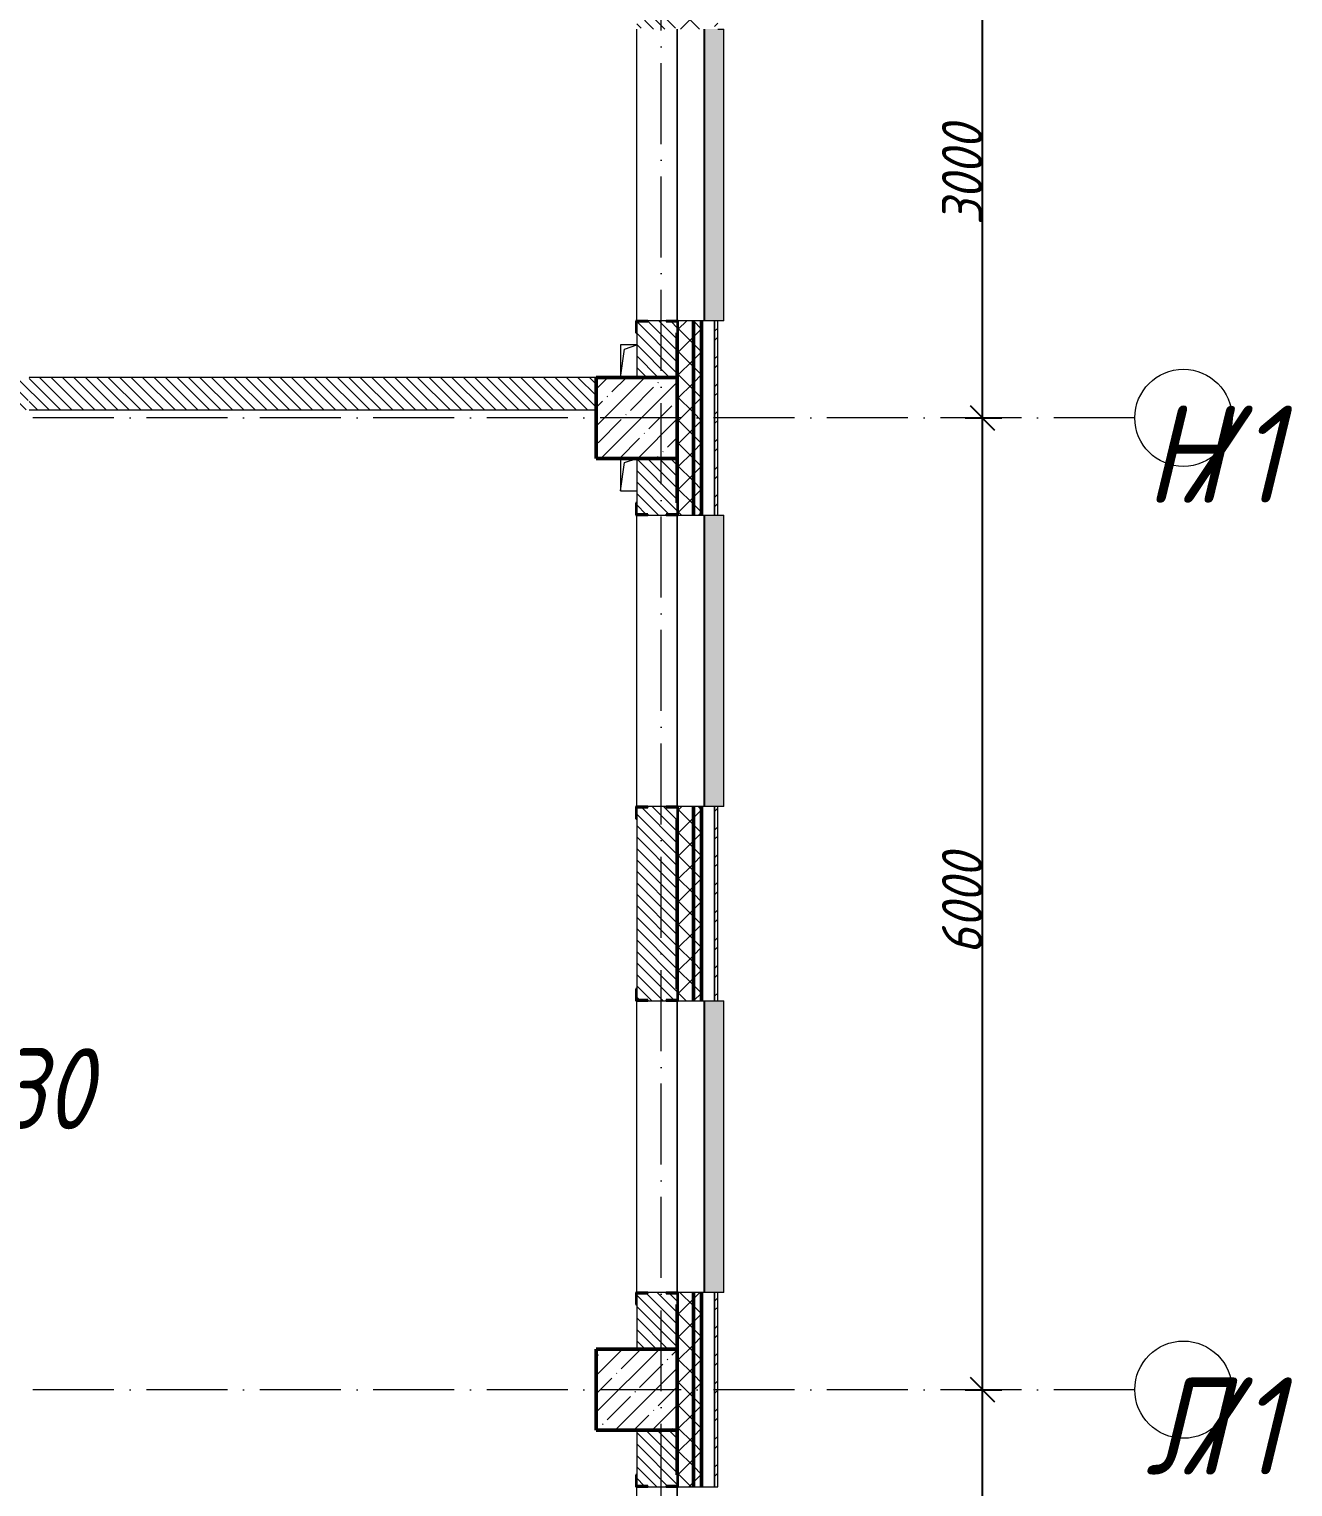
# Model space of a CAD drawing. Header units: millimetres. Extents: x -606178 to 312196, y -19338 to 632709.
# Drawn here: x -43465 to -35665, y 470525 to 479525 of the extents above; entities that cross this region are included whole.
import ezdxf

# ---------------------------------------------------------------- set-up
doc = ezdxf.new("R2010")
doc.units = ezdxf.units.MM
doc.linetypes.add('50_200_ШТРИХ_1Т_ш5_п1_п1_', pattern=[700, 500, -100, 0, -100])
for name, color, linetype, lineweight in [('A-____-____-DIMS', 7, 'Continuous', 9), ('A-GENM-____-MCUT', 7, 'Continuous', 25), ('A-GENM-____-OTLN', 7, 'Continuous', 9), ('A-GENM-____-OTLN-1', 7, 'Continuous', 25), ('A-GLAZ-____-OTLN', 7, 'Continuous', 9), ('A-WALL-____-MCUT-2', 7, 'Continuous', 50), ('A-WALL-____-MCUT-3', 7, 'Continuous', 9), ('A-WALL-____-OTLN', 7, 'Continuous', 9), ('A-WALL-____-PATT-1', 7, 'Continuous', 9), ('A-WALL-FNSH-MCUT-1', 7, 'Continuous', 9), ('S-COLS-____-MCUT', 7, 'Continuous', 50), ('S-COLS-____-OTLN', 7, 'Continuous', 9), ('S-GRID-____-IDEN', 7, 'Continuous', 9), ('S-GRID-____-OTLN-1', 7, '50_200_ШТРИХ_1Т_ш5_п1_п1_', 9), ('Марки помещений', 7, 'Continuous', 9)]:
    doc.layers.add(name, color=color, linetype=linetype, lineweight=lineweight)
doc.layers.add('A-GLAZ-____-OTLN-1', color=7, linetype='Continuous', lineweight=9, true_color=0xc0c0c0)
doc.styles.add('ISOCPEUR_I', font='isocpeui.ttf', dxfattribs={"width": 0.9, "height": 2.5})
doc.styles.add('ISOCPEUR_I_2', font='isocpeui.ttf', dxfattribs={"width": 0.85, "height": 2.3})
doc.styles.add('ISOCPEUR_I_9', font='isocpeui.ttf', dxfattribs={"width": 0.9, "height": 250})
doc.dimstyles.new('ISO-2_5_0_9К_БОЛЬШОЙ_ОСИ', dxfattribs={"dimscale": 304.8, "dimtxt": 248.995294, "dimasz": 0.492126, "dimexe": 0.393701, "dimexo": 0, "dimgap": 0, "dimtad": 1, "dimdec": 0, "dimzin": 0, "dimdsep": 46, "dimtxsty": 'ISOCPEUR_I_9', "dimblk1": 'OBLIQUE', "dimblk2": 'OBLIQUE', "dimsah": 1, "dimcen": 0.09, "dimdle": 0.393701, "dimazin": 0, "dimtfac": 1, "dimtdec": 4, "dimtix": 1, "dimtmove": 0, "dimatfit": 3, "dimfxl": 1, "dimtvp": 1, "dimtolj": 1, "dimtzin": 0, "dimarcsym": 2})
pattern_1 = [(135, (-140714.89, 451794.26), (-35.35534, -35.35534), [])]
pattern_2 = [(45, (-140714.89, 451794.26), (-70.71068, 70.71068), []), (135, (-140714.89, 451794.26), (-70.71068, -70.71068), [])]

# ---------------------------------------------------------------- blocks, each defined once
blk = doc.blocks.new('BSC_Колонна _Прямоугольная - 500х500-V31-АР1_План отверстий 3 этажа в осях 1-64_А-ГГ')
at = {"layer": 'S-COLS-____-OTLN'}
h = blk.add_hatch(dxfattribs=at)
h.set_pattern_fill('FP_68', color=256, style=0, pattern_type=2)
h.set_pattern_definition([(45, (-101000, -25331.04), (-114.04925, 114.04925), []), (45, (-100885.95, -25331.04), (-114.04925, 114.04925), [201.613, -40.323, 3.353, -36.97])])
h.paths.add_polyline_path([(-250, -250), (250, -250), (250, 250), (-250, 250)], flags=0)
at = {"layer": 'S-COLS-____-MCUT'}
for p, q in [((250, 250), (-250, 250)), ((-250, 250), (-250, -250)), ((250, -250), (250, 250)), ((-250, -250), (250, -250))]:
    blk.add_line(p, q, dxfattribs=at)
blk = doc.blocks.new('BSC_Колонна _Прямоугольная - 500х500-V37-АР1_План отверстий 3 этажа в осях 1-64_А-ГГ')
at = {"layer": 'S-COLS-____-OTLN'}
h = blk.add_hatch(dxfattribs=at)
h.set_pattern_fill('FP_74', color=256, style=0, pattern_type=2)
h.set_pattern_definition([(45, (-101000, -19331.04), (-114.04925, 114.04925), []), (45, (-100885.95, -19331.04), (-114.04925, 114.04925), [201.613, -40.323, 3.353, -36.97])])
h.paths.add_polyline_path([(-250, -250), (250, -250), (250, 250), (-250, 250)], flags=0)
at = {"layer": 'S-COLS-____-MCUT'}
for p, q in [((250, 250), (-250, 250)), ((-250, 250), (-250, -250)), ((250, -250), (250, 250)), ((-250, -250), (250, -250))]:
    blk.add_line(p, q, dxfattribs=at)
blk = doc.blocks.new('Фахверк_СКБ_Уголок - 250_2700-27497298-АР1_План отверстий 3 этажа в осях 1-64_А-ГГ')
at = {"layer": 'A-GENM-____-MCUT'}
for p, q in [((200, 181), (125, 181)), ((125, 181), (125, 106)), ((200, 175), (200, 181)), ((125, 106), (131, 106)), ((131, 106), (131, 175)), ((131, 175), (200, 175)), ((131, -6), (125, -6)), ((125, -6), (125, -81)), ((125, -81), (200, -81)), ((131, -75), (131, -6)), ((200, -75), (131, -75)), ((200, -81), (200, -75))]:
    blk.add_line(p, q, dxfattribs=at)
blk = doc.blocks.new('AR_Отверстие прямоугольное _в плите_ - AR_Отверстие прямоугольное _в плите_-V179-АР1_План отверстий 3 этажа в осях 1-64_А-ГГ')
at = {"layer": 'A-GENM-____-OTLN'}
for p, q in [((50, 100), (-50, 100)), ((-50, 100), (-50, -100)), ((-25, 75), (50, 100)), ((-50, -100), (-25, 75))]:
    blk.add_line(p, q, dxfattribs=at)
blk = doc.blocks.new('AR_Отверстие прямоугольное _в плите_ - AR_Отверстие прямоугольное _в плите_-V178-АР1_План отверстий 3 этажа в осях 1-64_А-ГГ')
at = {"layer": 'A-GENM-____-OTLN'}
for p, q in [((-50, 100), (-50, -100)), ((-25, 75), (50, 100)), ((-50, -100), (-25, 75)), ((-50, -100), (50, -100))]:
    blk.add_line(p, q, dxfattribs=at)
blk = doc.blocks.new('Отлив_СКБ - Отлив витража_120_НВФ-31885687-АР1_План отверстий 3 этажа в осях 1-64_А-ГГ')
at = {"layer": 'A-GLAZ-____-OTLN-1'}
for points in [[(0, 0), (0, -2), (1800, -2), (1800, 0), (534.2, 0)], [(0, -2), (0, -120), (1800, -120), (1800, -2), (534.2, -2)]]:
    blk.add_hatch(color=256, dxfattribs=at).paths.add_polyline_path(points, flags=0)
at = {"layer": 'A-GLAZ-____-OTLN'}
for p, q in [((0, 0), (1800, 0)), ((1800, -2), (0, -2)), ((0, -120), (0, -83)), ((1800, -83), (1800, -120)), ((0, -120), (1800, -120))]:
    blk.add_line(p, q, dxfattribs=at)
blk = doc.blocks.new('Ось сетки - Круг_Ø6_00__ISO-2_5_0_9K_-25732049-АР1_План отверстий 1 этажа в осях 1-64_А-ГГ')
at = {"layer": 'S-GRID-____-IDEN'}
blk.add_circle((0, 0), 3, dxfattribs=at)
blk = doc.blocks.new('_Oblique')
at = {"color": 0, "linetype": 'ByBlock', "lineweight": -2}
blk.add_line((-0.5, -0.5), (0.5, 0.5), dxfattribs=at)
blk = doc.blocks.new('*D5098')
at = {"layer": 'A-____-____-DIMS', "color": 0, "lineweight": -2, "transparency": 16777216}
for p, q in [((-37580.6, 468005.3), (-37580.6, 471245.3)), ((-37686.7, 471125.3), (-37460.6, 471125.3)), ((-37686.7, 468125.3), (-37460.6, 468125.3))]:
    blk.add_line(p, q, dxfattribs=at)
at = {"layer": 'Defpoints', "color": 0, "transparency": 16777216}
for p in [(-37686.7, 471125.3), (-37580.6, 471125.3), (-37686.7, 468125.3)]:
    blk.add_point(p, dxfattribs=at)
at = {"layer": 'A-____-____-DIMS', "color": 0, "lineweight": -2, "transparency": 16777216, "xscale": 150, "yscale": 150, "zscale": 150}
for p, rotation in [((-37580.6, 471125.3), 90), ((-37580.6, 468125.3), 270)]:
    blk.add_blockref('_Oblique', p, dxfattribs=dict(at, rotation=rotation))
at = {"layer": 'A-____-____-DIMS', "color": 0, "transparency": 16777216, "insert": (-37705.6, 469625.3), "char_height": 250, "width": 758.478, "attachment_point": 5, "rotation": 90, "style": 'ISOCPEUR_I_9'}
blk.add_mtext('\\A1;3000', dxfattribs=at)
blk = doc.blocks.new('*D5099')
at = {"layer": 'A-____-____-DIMS', "color": 0, "lineweight": -2, "transparency": 16777216}
for p, q in [((-37580.6, 471005.3), (-37580.6, 477245.3)), ((-37686.7, 477125.3), (-37460.6, 477125.3)), ((-37686.7, 471125.3), (-37460.6, 471125.3))]:
    blk.add_line(p, q, dxfattribs=at)
at = {"layer": 'Defpoints', "color": 0, "transparency": 16777216}
for p in [(-37686.7, 477125.3), (-37580.6, 477125.3), (-37686.7, 471125.3)]:
    blk.add_point(p, dxfattribs=at)
at = {"layer": 'A-____-____-DIMS', "color": 0, "lineweight": -2, "transparency": 16777216, "xscale": 150, "yscale": 150, "zscale": 150}
for p, rotation in [((-37580.6, 477125.3), 90), ((-37580.6, 471125.3), 270)]:
    blk.add_blockref('_Oblique', p, dxfattribs=dict(at, rotation=rotation))
at = {"layer": 'A-____-____-DIMS', "color": 0, "transparency": 16777216, "insert": (-37705.6, 474125.3), "char_height": 250, "width": 758.478, "attachment_point": 5, "rotation": 90, "style": 'ISOCPEUR_I_9'}
blk.add_mtext('\\A1;6000', dxfattribs=at)
blk = doc.blocks.new('*D5100')
at = {"layer": 'A-____-____-DIMS', "color": 0, "lineweight": -2, "transparency": 16777216}
for p, q in [((-37580.6, 477005.3), (-37580.6, 480245.3)), ((-37686.7, 480125.3), (-37460.6, 480125.3)), ((-37686.7, 477125.3), (-37460.6, 477125.3))]:
    blk.add_line(p, q, dxfattribs=at)
at = {"layer": 'Defpoints', "color": 0, "transparency": 16777216}
for p in [(-37686.7, 480125.3), (-37580.6, 480125.3), (-37686.7, 477125.3)]:
    blk.add_point(p, dxfattribs=at)
at = {"layer": 'A-____-____-DIMS', "color": 0, "lineweight": -2, "transparency": 16777216, "xscale": 150, "yscale": 150, "zscale": 150}
for p, rotation in [((-37580.6, 480125.3), 90), ((-37580.6, 477125.3), 270)]:
    blk.add_blockref('_Oblique', p, dxfattribs=dict(at, rotation=rotation))
at = {"layer": 'A-____-____-DIMS', "color": 0, "transparency": 16777216, "insert": (-37705.6, 478625.3), "char_height": 250, "width": 758.478, "attachment_point": 5, "rotation": 90, "style": 'ISOCPEUR_I_9'}
blk.add_mtext('\\A1;3000', dxfattribs=at)

msp = doc.modelspace()

# ---------------------------------------------------------------- hatches: boundary and pattern name
at = {"layer": 'A-WALL-____-PATT-1'}
h = msp.add_hatch(dxfattribs=at)
h.set_pattern_fill('FP_1', color=256, style=0, pattern_type=2)
h.set_pattern_definition(pattern_2)
h.paths.add_polyline_path([(-39364.891, 449775.3011), (-39364.891, 450725.3011), (-39458.891, 450725.3011), (-39458.891, 450650.3011), (-39464.891, 450650.3011), (-39464.891, 449775.3011)], flags=0)
h.paths.add_polyline_path([(-39458.891, 452525.3011), (-39364.891, 452525.3011), (-39364.891, 453725.3011), (-39458.891, 453725.3011), (-39458.891, 453650.3011), (-39464.891, 453650.3011), (-39464.891, 452600.3011), (-39458.891, 452600.3011), (-39458.891, 452528.3124)], flags=0)
h.paths.add_polyline_path([(-39364.891, 455525.3011), (-39364.891, 456725.3011), (-39458.891, 456725.3011), (-39458.891, 456650.3011), (-39464.891, 456650.3011), (-39464.891, 455600.3011), (-39458.891, 455600.3011), (-39458.891, 455525.3011)], flags=0)
h.paths.add_polyline_path([(-39364.891, 458525.3011), (-39364.891, 459725.3011), (-39458.891, 459725.3011), (-39458.891, 459650.3011), (-39464.891, 459650.3011), (-39464.891, 458600.3011), (-39458.891, 458600.3011), (-39458.891, 458525.3011)], flags=0)
h.paths.add_polyline_path([(-39458.891, 461525.3011), (-39364.891, 461525.3011), (-39364.891, 462725.3011), (-39458.891, 462725.3011), (-39458.891, 462650.3011), (-39464.891, 462650.3011), (-39464.891, 461600.3011), (-39458.891, 461600.3011), (-39458.891, 461531.3011)], flags=0)
h.paths.add_polyline_path([(-39458.891, 467525.3011), (-39364.891, 467525.3011), (-39364.891, 468725.3011), (-39458.891, 468725.3011), (-39458.891, 468650.3011), (-39464.891, 468650.3011), (-39464.891, 467600.3011), (-39458.891, 467600.3011), (-39458.891, 467531.3011)], flags=0)
h.paths.add_polyline_path([(-39458.891, 470525.3011), (-39364.891, 470525.3011), (-39364.891, 471725.3011), (-39458.891, 471725.3011), (-39458.891, 471650.3011), (-39464.891, 471650.3011), (-39464.891, 470600.3011), (-39458.891, 470600.3011), (-39458.891, 470531.3011)], flags=0)
h.paths.add_polyline_path([(-39364.891, 473525.3011), (-39364.891, 474725.3011), (-39458.891, 474725.3011), (-39458.891, 474650.3011), (-39464.891, 474650.3011), (-39464.891, 473600.3011), (-39458.891, 473600.3011), (-39458.891, 473525.3011)], flags=0)
h.paths.add_polyline_path([(-39458.891, 476525.3011), (-39364.891, 476525.3011), (-39364.891, 477725.3011), (-39458.891, 477725.3011), (-39458.891, 477650.3011), (-39464.891, 477650.3011), (-39464.891, 476600.3011), (-39458.891, 476600.3011), (-39458.891, 476531.3011)], flags=0)
h.paths.add_polyline_path([(-39364.891, 479525.3011), (-39364.891, 480725.3011), (-39458.891, 480725.3011), (-39458.891, 480650.3011), (-39464.891, 480650.3011), (-39464.891, 479600.3011), (-39458.891, 479600.3011), (-39458.891, 479525.3011)], flags=0)
h.paths.add_polyline_path([(-39364.891, 485525.3011), (-39364.891, 486725.3011), (-39458.891, 486725.3011), (-39458.891, 486650.3011), (-39464.891, 486650.3011), (-39464.891, 485600.3011), (-39458.891, 485600.3011), (-39458.891, 485525.3011)], flags=0)
h.paths.add_polyline_path([(-39458.891, 488525.3011), (-39364.891, 488525.3011), (-39364.891, 489725.3011), (-39458.891, 489725.3011), (-39458.891, 489650.3011), (-39464.891, 489650.3011), (-39464.891, 488600.3011), (-39458.891, 488600.3011), (-39458.891, 488531.3011)], flags=0)
h.paths.add_polyline_path([(-39364.891, 491525.3011), (-39364.891, 492725.3011), (-39458.891, 492725.3011), (-39458.891, 492650.3011), (-39464.891, 492650.3011), (-39464.891, 491600.3011), (-39458.891, 491600.3011), (-39458.891, 491525.3011)], flags=0)
h.paths.add_polyline_path([(-39364.891, 497525.3011), (-39364.891, 498590.3011), (-39464.891, 498590.3011), (-39464.891, 497600.3011), (-39458.891, 497600.3011), (-39458.891, 497525.3011)], flags=0)
h = msp.add_hatch(dxfattribs=at)
h.set_pattern_fill('FP_1', color=256, style=0, pattern_type=2)
h.set_pattern_definition(pattern_2)
h.paths.add_polyline_path([(-39364.891, 449725.3011), (-39314.891, 449725.3011), (-39314.891, 450725.3011), (-39364.891, 450725.3011), (-39364.891, 449775.3011)], flags=0)
h.paths.add_polyline_path([(-39364.891, 452525.3011), (-39314.891, 452525.3011), (-39314.891, 453725.3011), (-39364.891, 453725.3011), (-39364.891, 452528.3124)], flags=0)
h.paths.add_polyline_path([(-39314.891, 455525.3011), (-39314.891, 456725.3011), (-39364.891, 456725.3011), (-39364.891, 455525.3011)], flags=0)
h.paths.add_polyline_path([(-39314.891, 458525.3011), (-39314.891, 459725.3011), (-39364.891, 459725.3011), (-39364.891, 458525.3011)], flags=0)
h.paths.add_polyline_path([(-39364.891, 461525.3011), (-39314.891, 461525.3011), (-39314.891, 462725.3011), (-39364.891, 462725.3011), (-39364.891, 461988.6466)], flags=0)
h.paths.add_polyline_path([(-39364.891, 467525.3011), (-39314.891, 467525.3011), (-39314.891, 468725.3011), (-39364.891, 468725.3011), (-39364.891, 468008.8592)], flags=0)
h.paths.add_polyline_path([(-39314.891, 470525.3011), (-39314.891, 471725.3011), (-39364.891, 471725.3011), (-39364.891, 470525.3011)], flags=0)
h.paths.add_polyline_path([(-39314.891, 473525.3011), (-39314.891, 474725.3011), (-39364.891, 474725.3011), (-39364.891, 473525.3011)], flags=0)
h.paths.add_polyline_path([(-39364.891, 476525.3011), (-39314.891, 476525.3011), (-39314.891, 477725.3011), (-39364.891, 477725.3011), (-39364.891, 476609.163)], flags=0)
h.paths.add_polyline_path([(-39364.891, 479525.3011), (-39314.891, 479525.3011), (-39314.891, 480725.3011), (-39364.891, 480725.3011), (-39364.891, 480049.2845)], flags=0)
h.paths.add_polyline_path([(-39364.891, 485525.3011), (-39314.891, 485525.3011), (-39314.891, 486725.3011), (-39364.891, 486725.3011), (-39364.891, 486069.4971)], flags=0)
h.paths.add_polyline_path([(-39314.891, 488525.3011), (-39314.891, 489725.3011), (-39364.891, 489725.3011), (-39364.891, 488525.3011)], flags=0)
h.paths.add_polyline_path([(-39364.891, 491525.3011), (-39314.891, 491525.3011), (-39314.891, 492725.3011), (-39364.891, 492725.3011), (-39364.891, 492089.7097)], flags=0)
h.paths.add_polyline_path([(-39364.891, 497525.3011), (-39314.891, 497525.3011), (-39314.891, 498590.3011), (-39364.891, 498590.3011), (-39364.891, 498109.9224)], flags=0)
h = msp.add_hatch(dxfattribs=at)
h.set_pattern_fill('FP_3', color=256, style=0, pattern_type=2)
h.set_pattern_definition([(45, (-140714.89, 451794.26), (-85.53659, 85.53659), []), (45, (-140657.87, 451794.26), (-85.53659, 85.53659), [])])
h.paths.add_polyline_path([(-39234.891, 449625.3011), (-39214.891, 449625.3011), (-39214.891, 450725.3011), (-39234.891, 450725.3011), (-39234.891, 449645.3011)], flags=0)
h.paths.add_polyline_path([(-39214.891, 452525.3011), (-39214.891, 453725.3011), (-39234.891, 453725.3011), (-39234.891, 452525.3011)], flags=0)
h.paths.add_polyline_path([(-39234.891, 455525.3011), (-39214.891, 455525.3011), (-39214.891, 456725.3011), (-39234.891, 456725.3011), (-39234.891, 455968.434)], flags=0)
h.paths.add_polyline_path([(-39234.891, 458525.3011), (-39214.891, 458525.3011), (-39214.891, 459725.3011), (-39234.891, 459725.3011), (-39234.891, 458548.5251)], flags=0)
h.paths.add_polyline_path([(-39214.891, 461525.3011), (-39214.891, 462725.3011), (-39234.891, 462725.3011), (-39234.891, 461525.3011)], flags=0)
h.paths.add_polyline_path([(-39214.891, 467525.3011), (-39214.891, 468725.3011), (-39234.891, 468725.3011), (-39234.891, 467525.3011)], flags=0)
h.paths.add_polyline_path([(-39214.891, 470525.3011), (-39214.891, 471725.3011), (-39234.891, 471725.3011), (-39234.891, 470525.3011)], flags=0)
h.paths.add_polyline_path([(-39214.891, 473525.3011), (-39214.891, 474725.3011), (-39234.891, 474725.3011), (-39234.891, 473525.3011)], flags=0)
h.paths.add_polyline_path([(-39234.891, 476525.3011), (-39214.891, 476525.3011), (-39214.891, 477725.3011), (-39234.891, 477725.3011), (-39234.891, 476609.163)], flags=0)
h.paths.add_polyline_path([(-39214.891, 479525.3011), (-39214.891, 480725.3011), (-39234.891, 480725.3011), (-39234.891, 479525.3011)], flags=0)
h.paths.add_polyline_path([(-39214.891, 485525.3011), (-39214.891, 486725.3011), (-39234.891, 486725.3011), (-39234.891, 485525.3011)], flags=0)
h.paths.add_polyline_path([(-39234.891, 488525.3011), (-39214.891, 488525.3011), (-39214.891, 489725.3011), (-39234.891, 489725.3011), (-39234.891, 488649.5882)], flags=0)
h.paths.add_polyline_path([(-39214.891, 491525.3011), (-39214.891, 492725.3011), (-39234.891, 492725.3011), (-39234.891, 491525.3011)], flags=0)
h.paths.add_polyline_path([(-39214.891, 497525.3011), (-39214.891, 498590.3011), (-39234.891, 498590.3011), (-39234.891, 497525.3011)], flags=0)
h = msp.add_hatch(dxfattribs=at)
h.set_pattern_fill('FP_6', color=256, style=0, pattern_type=2)
h.set_pattern_definition(pattern_1)
h.paths.add_polyline_path([(-39714.891, 477375.3011), (-39464.891, 477375.3011), (-39464.891, 477719.3011), (-39533.891, 477719.3011), (-39533.891, 477725.3011), (-39645.891, 477725.3011), (-39645.891, 477719.3011), (-39714.891, 477719.3011), (-39714.891, 477469.1934)], flags=0)
h.paths.add_polyline_path([(-39533.891, 479525.3011), (-39533.891, 479531.3011), (-39464.891, 479531.3011), (-39464.891, 479875.3011), (-39714.891, 479875.3011), (-39714.891, 479531.3011), (-39645.891, 479531.3011), (-39645.891, 479525.3011)], flags=0)
h = msp.add_hatch(dxfattribs=at)
h.set_pattern_fill('FP_6', color=256, style=0, pattern_type=2)
h.set_pattern_definition(pattern_1)
h.paths.add_polyline_path([(-39964.891, 477175.3011), (-39964.891, 477375.3011), (-43464.891, 477375.3011), (-43464.891, 477306.3011), (-43470.891, 477306.3011), (-43470.891, 477375.3011), (-46964.891, 477375.3011), (-46964.891, 477175.3011), (-43470.891, 477175.3011), (-43470.891, 477244.3011), (-43464.891, 477244.3011), (-43464.891, 477175.3011), (-39983.1035, 477175.3011)], flags=0)
h = msp.add_hatch(dxfattribs=at)
h.set_pattern_fill('FP_6', color=256, style=0, pattern_type=2)
h.set_pattern_definition(pattern_1)
h.paths.add_polyline_path([(-39464.891, 471375.3011), (-39464.891, 471719.3011), (-39533.891, 471719.3011), (-39533.891, 471725.3011), (-39645.891, 471725.3011), (-39645.891, 471719.3011), (-39714.891, 471719.3011), (-39714.891, 471375.3011)], flags=0)
h.paths.add_polyline_path([(-39533.891, 473525.3011), (-39533.891, 473531.3011), (-39464.891, 473531.3011), (-39464.891, 474719.3011), (-39533.891, 474719.3011), (-39533.891, 474725.3011), (-39645.891, 474725.3011), (-39645.891, 474719.3011), (-39714.891, 474719.3011), (-39714.891, 473531.3011), (-39645.891, 473531.3011), (-39645.891, 473525.3011)], flags=0)
h.paths.add_polyline_path([(-39645.891, 476525.3011), (-39533.891, 476525.3011), (-39533.891, 476531.3011), (-39464.891, 476531.3011), (-39464.891, 476875.3011), (-39714.891, 476875.3011), (-39714.891, 476531.3011), (-39645.891, 476531.3011)], flags=0)
h = msp.add_hatch(dxfattribs=at)
h.set_pattern_fill('FP_6', color=256, style=0, pattern_type=2)
h.set_pattern_definition(pattern_1)
h.paths.add_polyline_path([(-39533.891, 468375.3011), (-39464.891, 468375.3011), (-39464.891, 468719.3011), (-39533.891, 468719.3011), (-39533.891, 468725.3011), (-39645.891, 468725.3011), (-39645.891, 468719.3011), (-39714.891, 468719.3011), (-39714.891, 468375.3011)], flags=0)
h.paths.add_polyline_path([(-39533.891, 470525.3011), (-39533.891, 470531.3011), (-39464.891, 470531.3011), (-39464.891, 470875.3011), (-39714.891, 470875.3011), (-39714.891, 470531.3011), (-39645.891, 470531.3011), (-39645.891, 470525.3011)], flags=0)

# ---------------------------------------------------------------- linework, layer by layer
at = {"layer": 'A-WALL-____-MCUT-2'}
for p, q in [((-39364.891, 476525.3011), (-39364.891, 477725.3011)), ((-39314.891, 476525.3011), (-39314.891, 477725.3011)), ((-39464.891, 477650.3011), (-39464.891, 477375.3011)), ((-39464.891, 477375.3011), (-39464.891, 477650.3011)), ((-39464.891, 476875.3011), (-39464.891, 476600.3011)), ((-39464.891, 476600.3011), (-39464.891, 476875.3011)), ((-39364.891, 473525.3011), (-39364.891, 474725.3011)), ((-39314.891, 473525.3011), (-39314.891, 474725.3011)), ((-39464.891, 474650.3011), (-39464.891, 473600.3011)), ((-39464.891, 473600.3011), (-39464.891, 474650.3011)), ((-39364.891, 470525.3011), (-39364.891, 471725.3011)), ((-39314.891, 470525.3011), (-39314.891, 471725.3011)), ((-39464.891, 471650.3011), (-39464.891, 471375.3011)), ((-39464.891, 471375.3011), (-39464.891, 471650.3011)), ((-39464.891, 470875.3011), (-39464.891, 470600.3011)), ((-39464.891, 470600.3011), (-39464.891, 470875.3011))]:
    msp.add_line(p, q, dxfattribs=at)
at = {"layer": 'A-WALL-____-MCUT-3'}
for p, q in [((-39533.891, 477725.3011), (-39645.891, 477725.3011)), ((-39234.891, 477725.3011), (-39458.891, 477725.3011)), ((-39234.891, 476525.3011), (-39234.891, 477725.3011)), ((-39714.891, 477650.3011), (-39714.891, 477375.3011)), ((-39964.891, 477375.3011), (-43464.891, 477375.3011)), ((-43464.891, 477175.3011), (-39964.891, 477175.3011)), ((-39714.891, 476875.3011), (-39714.891, 476600.3011)), ((-39645.891, 476525.3011), (-39533.891, 476525.3011)), ((-39458.891, 476525.3011), (-39234.891, 476525.3011)), ((-39533.891, 474725.3011), (-39645.891, 474725.3011)), ((-39234.891, 474725.3011), (-39458.891, 474725.3011)), ((-39234.891, 473525.3011), (-39234.891, 474725.3011)), ((-39714.891, 474650.3011), (-39714.891, 473600.3011)), ((-39645.891, 473525.3011), (-39533.891, 473525.3011)), ((-39458.891, 473525.3011), (-39234.891, 473525.3011)), ((-39533.891, 471725.3011), (-39645.891, 471725.3011)), ((-39234.891, 471725.3011), (-39458.891, 471725.3011)), ((-39234.891, 470525.3011), (-39234.891, 471725.3011)), ((-39714.891, 471650.3011), (-39714.891, 471375.3011)), ((-39714.891, 470875.3011), (-39714.891, 470600.3011)), ((-39645.891, 470525.3011), (-39533.891, 470525.3011)), ((-39458.891, 470525.3011), (-39234.891, 470525.3011))]:
    msp.add_line(p, q, dxfattribs=at)
at = {"layer": 'A-WALL-____-OTLN'}
for p, q in [((-39714.891, 477725.3011), (-39714.891, 479525.3011)), ((-39464.891, 477725.3011), (-39464.891, 479525.3011)), ((-39464.891, 479525.3011), (-39464.891, 477725.3011)), ((-39714.891, 474725.3011), (-39714.891, 476525.3011)), ((-39464.891, 474725.3011), (-39464.891, 476525.3011)), ((-39464.891, 476525.3011), (-39464.891, 474725.3011)), ((-39714.891, 471725.3011), (-39714.891, 473525.3011)), ((-39464.891, 471725.3011), (-39464.891, 473525.3011)), ((-39464.891, 473525.3011), (-39464.891, 471725.3011)), ((-39714.891, 468725.3011), (-39714.891, 470525.3011)), ((-39464.891, 468725.3011), (-39464.891, 470525.3011)), ((-39464.891, 470525.3011), (-39464.891, 468725.3011))]:
    msp.add_line(p, q, dxfattribs=at)
at = {"layer": 'A-WALL-FNSH-MCUT-1'}
for p, q in [((-39214.891, 477725.3011), (-39234.891, 477725.3011)), ((-39234.891, 477725.3011), (-39234.891, 476525.3011)), ((-39214.891, 476525.3011), (-39214.891, 477725.3011)), ((-39234.891, 476525.3011), (-39214.891, 476525.3011)), ((-39214.891, 474725.3011), (-39234.891, 474725.3011)), ((-39234.891, 474725.3011), (-39234.891, 473525.3011)), ((-39214.891, 473525.3011), (-39214.891, 474725.3011)), ((-39234.891, 473525.3011), (-39214.891, 473525.3011)), ((-39214.891, 471725.3011), (-39234.891, 471725.3011)), ((-39234.891, 471725.3011), (-39234.891, 470525.3011)), ((-39214.891, 470525.3011), (-39214.891, 471725.3011)), ((-39234.891, 470525.3011), (-39214.891, 470525.3011))]:
    msp.add_line(p, q, dxfattribs=at)
at = {"layer": 'S-GRID-____-OTLN-1'}
for p, q in [((-39564.891, 447311.6528), (-39564.891, 501675.2188)), ((-39564.891, 447311.6528), (-39564.891, 501675.2188)), ((-36640.4843, 477125.3011), (-47693.6266, 477125.3011)), ((-36640.4843, 471125.3011), (-47693.6266, 471125.3011))]:
    msp.add_line(p, q, dxfattribs=at)

# ---------------------------------------------------------------- block references
at = {"layer": 'A-GENM-____-OTLN'}
for name, p in [('AR_Отверстие прямоугольное _в плите_ - AR_Отверстие прямоугольное _в плите_-V179-АР1_План отверстий 3 этажа в осях 1-64_А-ГГ', (-39764.891, 477475.3011)), ('AR_Отверстие прямоугольное _в плите_ - AR_Отверстие прямоугольное _в плите_-V178-АР1_План отверстий 3 этажа в осях 1-64_А-ГГ', (-39764.891, 476775.3011))]:
    msp.add_blockref(name, p, dxfattribs=at)
at = {"layer": 'A-GENM-____-OTLN-1'}
for p, rotation in [((-39639.891, 477850.3011), 269.9999999999999), ((-39539.891, 476400.3011), 89.9999999999999), ((-39639.891, 474850.3011), 269.9999999999999), ((-39539.891, 473400.3011), 89.99999999999993), ((-39639.891, 471850.3011), 269.9999999999999), ((-39539.891, 470400.3011), 89.9999999999999)]:
    msp.add_blockref('Фахверк_СКБ_Уголок - 250_2700-27497298-АР1_План отверстий 3 этажа в осях 1-64_А-ГГ', p, dxfattribs=dict(at, rotation=rotation))
at = {"layer": 'A-GLAZ-____-OTLN', "rotation": 90}
for p in [(-39297.891, 477725.3011), (-39297.891, 474725.3011), (-39297.891, 471725.3011)]:
    msp.add_blockref('Отлив_СКБ - Отлив витража_120_НВФ-31885687-АР1_План отверстий 3 этажа в осях 1-64_А-ГГ', p, dxfattribs=at)
at = {"layer": 'S-COLS-____-OTLN'}
for name, p in [('BSC_Колонна _Прямоугольная - 500х500-V31-АР1_План отверстий 3 этажа в осях 1-64_А-ГГ', (-39714.891, 477125.3011)), ('BSC_Колонна _Прямоугольная - 500х500-V37-АР1_План отверстий 3 этажа в осях 1-64_А-ГГ', (-39714.891, 471125.3011))]:
    msp.add_blockref(name, p, dxfattribs=at)
at = {"layer": 'S-GRID-____-IDEN', "xscale": 99.99999999999993, "yscale": 99.99999999999993, "zscale": 99.99999999999993}
for p, rotation in [((-36340.4843, 477125.3011), 89.9999999999998), ((-36340.4843, 471125.3011), 89.99999999999982)]:
    msp.add_blockref('Ось сетки - Круг_Ø6_00__ISO-2_5_0_9K_-25732049-АР1_План отверстий 1 этажа в осях 1-64_А-ГГ', p, dxfattribs=dict(at, rotation=rotation))

# ---------------------------------------------------------------- texts
at = {"layer": 'S-GRID-____-IDEN', "char_height": 600, "attachment_point": 1, "style": 'ISOCPEUR_I'}
for s, insert, width in [('\\fISOCPEUR|b0|i1|c204|p34|;\\W.9;Н', (-36575.9548, 477201.377), 223.670812), ('/1', (-36391.408, 477201.377), 346.329), ('\\fISOCPEUR|b0|i1|c204|p34|;\\W.9;Л', (-36575.9548, 471201.377), 223.670812), ('/1', (-36391.408, 471201.377), 346.329)]:
    msp.add_mtext(s, dxfattribs=dict(at, insert=insert, width=width))
at = {"layer": 'Марки помещений', "insert": (-44380.7714, 473233.4151), "char_height": 500, "width": 785.65375, "attachment_point": 1, "style": 'ISOCPEUR_I_2'}
msp.add_mtext('3.030', dxfattribs=at)

# ---------------------------------------------------------------- dimensions: what is measured, and where the dimension line sits
at = {"layer": 'A-____-____-DIMS'}
for base, p1, p2, override, picture, middle in [((-37580.6495, 480125.3011), (-37686.7155, 477125.3011), (-37686.7155, 480125.3011), {"dimpost": '<>', "dimfxl": 3000}, '*D5100', (-37705.6495, 478625.3011)), ((-37580.6495, 477125.3011), (-37686.7155, 471125.3011), (-37686.7155, 477125.3011), {"dimpost": '<>', "dimfxl": 6000}, '*D5099', (-37705.6495, 474125.3011)), ((-37580.6495, 471125.3011), (-37686.7155, 468125.3011), (-37686.7155, 471125.3011), {"dimpost": '<>', "dimfxl": 3000}, '*D5098', (-37705.6495, 469625.3011))]:
    dim = msp.add_linear_dim(base=base, p1=p1, p2=p2, angle=90, dimstyle='ISO-2_5_0_9К_БОЛЬШОЙ_ОСИ', override=override, dxfattribs=at)
    dim.commit()
    dim.dimension.update_dxf_attribs({"geometry": picture, "text_midpoint": middle})

doc.saveas('drawing.dxf')
